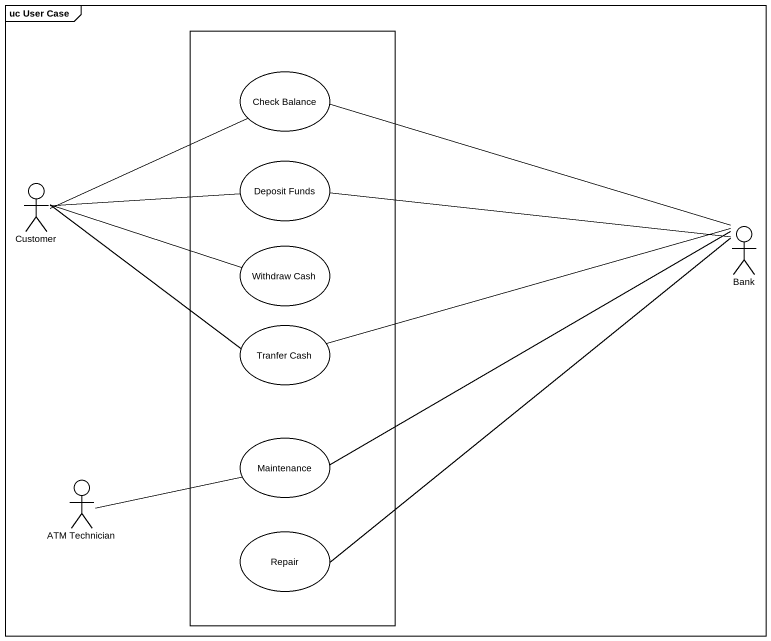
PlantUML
@startuml
mainframe uc User Case
rectangle " " as rectangle1 {
  usecase "Check Balance" as Check_Balance
  usecase "Deposit Funds" as Deposit_Funds
  usecase "Withdraw Cash" as Withdraw_Cash
  usecase "Tranfer Cash" as Tranfer_Cash
  usecase Maintenance
  usecase Repair
}
actor Customer
actor Bank
actor "ATM Technician" as ATM_Technician
Customer -right- Check_Balance
Customer -right- Deposit_Funds
Customer -right- Withdraw_Cash
Customer -right- Tranfer_Cash
Bank -left- Check_Balance
Bank -left- Deposit_Funds
Tranfer_Cash -right- Bank
Maintenance -right- Bank
ATM_Technician -right- Maintenance
Repair -right- Bank
@enduml
